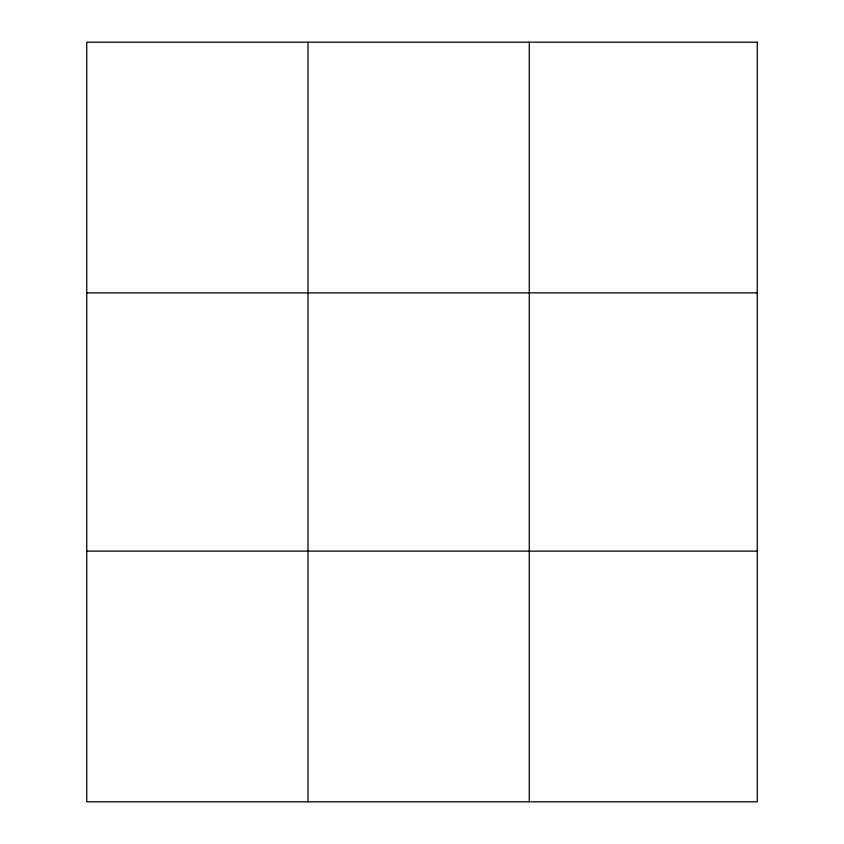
<?xml version="1.0" encoding="UTF-8"?>
<svg xmlns="http://www.w3.org/2000/svg" width="844" height="844" viewBox="0 0 844 844"><rect width="100%" height="100%" fill="white"/><g stroke="black" fill="none" stroke-linecap="round" stroke-linejoin="round"><path stroke-width="1.27" d="M308.007 42.2L308.007 801.8M529.283 42.2L529.283 801.8M86.742 292.868L757.258 292.868M86.742 551.132L757.258 551.132M757.258 42.2L757.258 801.8L86.742 801.8L86.742 42.2L757.258 42.2"/></g></svg>
